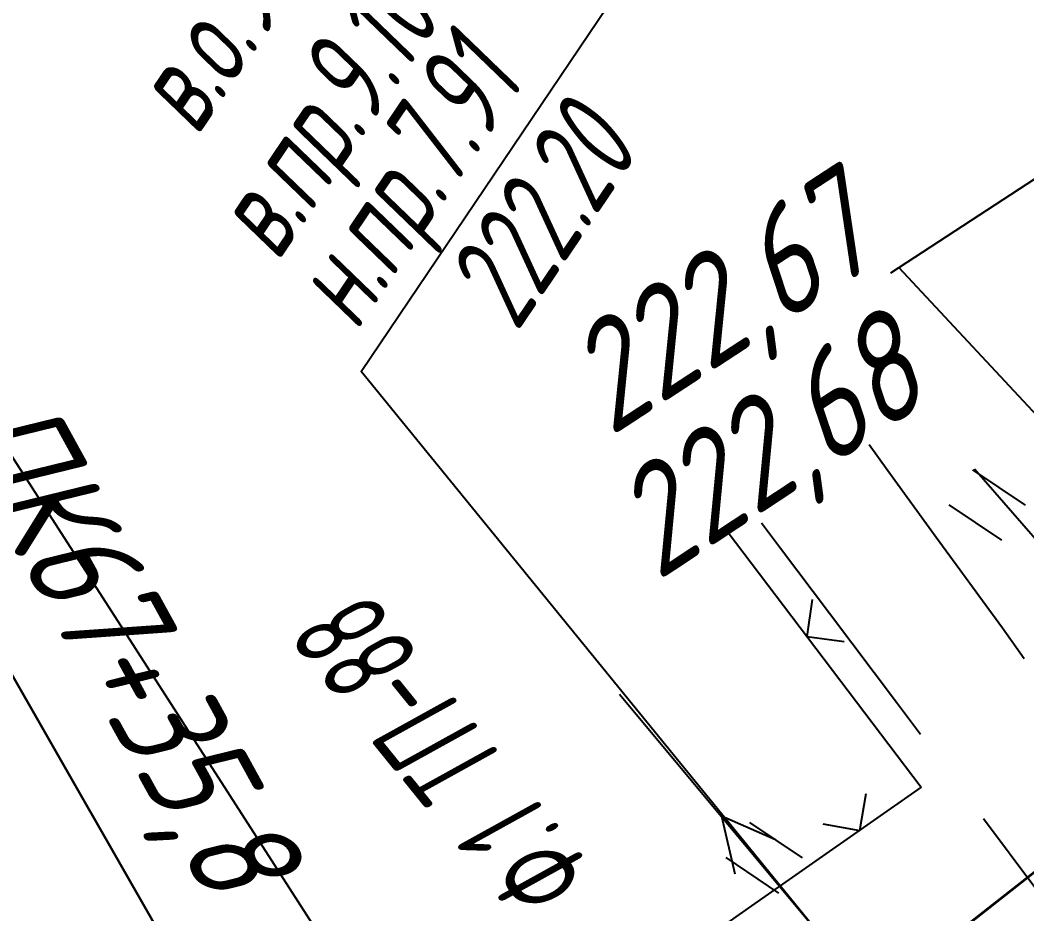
# Model space of a CAD drawing. Header units: millimetres. Extents: x -1799 to 6962, y -1020 to 4121.
# Drawn here: x 3801.66 to 3839.74, y 3161.85 to 3195.68 of the extents above; entities that cross this region are included whole.
import ezdxf
from ezdxf import colors
from ezdxf.entities.mleader import LeaderData, LeaderLine
from ezdxf.math import Vec2, Vec3

# ---------------------------------------------------------------- set-up
doc = ezdxf.new("R2010")
doc.units = ezdxf.units.MM
doc.linetypes.add('CONTI', pattern=[0])
doc.linetypes.add('DASHED', pattern=[0.75, 0.5, -0.25])
for name, color, linetype, lineweight in [('10', 1, 'Continuous', 35), ('ОСЬ_ВЕРХ_ПОКРЫТИЯ_ОСЬ', 1, 'Continuous', 30), ('Отметки', 5, 'Continuous', 30), ('Привязка', 250, 'Continuous', 35)]:
    doc.layers.add(name, color=color, linetype=linetype, lineweight=lineweight)
for name, color, linetype in [('NAD_MDEFAULT', 7, 'CONTI'), ('PI_OTDEFAULT', 172, 'CONTI'), ('PLN_O', 7, 'CONTI'), ('SIT_LDEFAULT', 7, 'CONTI'), ('USLZNDEFAULT', 7, 'CONTI'), ('ZAPSKDEFAULT', 7, 'CONTI'), ('разметка', 7, 'Continuous')]:
    doc.layers.add(name, color=color, linetype=linetype)
doc.styles.add('eskd', font='spds.shx', dxfattribs={"width": 1.2, "oblique": 15})
doc.styles.add('ГОСТ', font='', dxfattribs={"oblique": 15, "height": 4})
doc.styles.get('ГОСТ').set_extended_font_data('GOST type A')

# ---------------------------------------------------------------- blocks, each defined once
blk = doc.blocks.new('BL_2011')
at = {"color": 0}
for p, q in [((0, 0), (0, 2.4)), ((1.6, 0), (1.6, 2.4))]:
    blk.add_line(p, q, dxfattribs=at)
blk = doc.blocks.new('_None')

msp = doc.modelspace()

# ---------------------------------------------------------------- linework, layer by layer
at = {"linetype": 'Continuous'}
msp.add_lwpolyline([(3833.233307427328, 3159.436943767046), (3814.553178666692, 3182.372745176231), (3823.887601540026, 3196.211596192245)], dxfattribs=at)
at = {"layer": '10'}
msp.add_line((3865.415964376481, 3183.363480734092), (3835.175964376258, 3159.613480734092), dxfattribs=at)
msp.add_lwpolyline([(4176.745964376556, 3239.013480734465), (4084.855964376426, 3313.423480734614), (4057.975964376537, 3329.563480734279), (4019.375964376444, 3329.6234807348), (3936.715964376295, 3248.363480734092), (3926.015964376575, 3237.943480734167), (3910.375964376444, 3221.023480734241), (3904.395964376463, 3216.033480734949), (3903.4359643765, 3217.18348073439), (3897.325964376631, 3211.693480734167), (3879.655964376705, 3196.103480734316), (3865.415964376481, 3183.363480734092), (3835.175964376258, 3159.613480734092), (3818.805964376612, 3151.023480734241), (3809.915964376481, 3145.073480734986), (3786.275964376351, 3129.213480734651), (3751.805964376612, 3114.223480734428), (3724.9359643765, 3097.063480734279)], dxfattribs=at)
at = {"layer": 'SIT_LDEFAULT', "color": 7}
for p, q in [((3799.92893237639, 3181.367299735931), (3820.961700376423, 3148.629212735606)), ((3833.771700376421, 3179.609215734911), (3834.481700376442, 3178.629212735606)), ((3834.481700376442, 3178.629212735606), (3836.3117003764, 3176.109215734911)), ((3837.751700376402, 3178.689217735467), (3846.571700376409, 3168.559212735307)), ((3828.401700376426, 3176.339211735328), (3835.741700376451, 3166.639214735863)), ((3829.701700376414, 3176.649216735189), (3830.421700376444, 3175.689217735467)), ((3836.3117003764, 3176.109215734911), (3838.8117003764, 3172.669213734952)), ((3830.421700376444, 3175.689217735467), (3832.271700376421, 3173.229210735683)), ((3831.611700376447, 3173.749215735507), (3831.421700376444, 3172.349213735585)), ((3832.271700376421, 3173.229210735683), (3834.801700376449, 3169.859215734911)), ((3838.8117003764, 3172.669213734952), (3839.641700376416, 3171.51921173503)), ((3831.421700376444, 3172.349213735585), (3832.821700376409, 3172.159211734695)), ((3824.331700376419, 3170.169213734952), (3833.301700376449, 3159.399216735189)), ((3834.801700376449, 3169.859215734911), (3835.711700376423, 3168.649216735189)), ((3824.971700376433, 3169.399216735189), (3829.451700376414, 3164.01921173503)), ((3835.741700376451, 3166.639214735863), (3829.321700376409, 3162.149216735189)), ((3833.421700376444, 3165.009217735765), (3833.661700376435, 3166.409211734695)), ((3832.661700376435, 3160.169213734952), (3828.181700376395, 3165.549218735111)), ((3828.181700376395, 3165.549218735111), (3828.691700376405, 3163.369217735169)), ((3830.231700376442, 3164.649216735189), (3828.181700376395, 3165.549218735111)), ((3832.021700376421, 3165.259217735765), (3833.421700376444, 3165.009217735765)), ((3838.091700376428, 3165.45921473523), (3840.081700376419, 3162.809212735307)), ((3829.321700376409, 3162.149216735189), (3816.491700376451, 3153.179215735209))]:
    msp.add_line(p, q, dxfattribs=at)
at = {"layer": 'ОСЬ_ВЕРХ_ПОКРЫТИЯ_ОСЬ'}
msp.add_lwpolyline([(3801.348082286198, 3129.128316868481), (3803.079568919677, 3130.067283335527), (3804.808558531522, 3131.010839737405), (3806.534913175923, 3131.959208423656), (3808.258493012816, 3132.912610656967), (3809.979156222844, 3133.871266551701), (3811.696758923188, 3134.835395020817), (3813.411155084914, 3135.80521369112), (3815.122196449791, 3136.780938859482), (3816.829732449531, 3137.762785417412), (3818.533610125023, 3138.750966775616), (3820.233674047175, 3139.745694811841), (3821.929766238211, 3140.74717978054), (3822.776272850586, 3141.250521359419), (3823.621726094609, 3141.755630250474), (3824.466105472131, 3142.262532249478), (3825.3093903114, 3142.771253032063), (3825.3093903114, 3142.771253032063, 0.031738218015), (3872.173997012325, 3175.341827822303)], format="xyb", dxfattribs=at)
at = {"layer": 'Привязка', "lineweight": 30, "ltscale": 7}
msp.add_lwpolyline([(3817.765736590207, 3142.187925560785), (3793.83722159541, 3184.022054905457)], dxfattribs=at)
at = {"layer": 'разметка', "linetype": 'DASHED', "lineweight": 30, "ltscale": 14}
msp.add_arc((3592.124579856647, 3528.295369535138), 450.560497226965, 303.1020326300031, 309.4592190075912, dxfattribs=at)

# ---------------------------------------------------------------- block references
at = {"layer": 'USLZNDEFAULT', "color": 7, "rotation": 56}
msp.add_blockref('BL_2011', (3838.79170037644, 3175.989212735009), dxfattribs=at)
at = {"layer": 'ZAPSKDEFAULT', "color": 7, "rotation": 56}
msp.add_blockref('BL_2011', (3830.351700376437, 3162.639214735863), dxfattribs=at)

# ---------------------------------------------------------------- texts
at = {"layer": 'NAD_MDEFAULT', "color": 7, "style": 'eskd', "oblique": 10, "width": 0.8}
for s, p in [('в.о.9.88', (3808.339005376396, 3191.220428735402)), ('в.пр.9.10', (3811.386814376407, 3186.469622735319)), ('н.пр.7.91', (3814.379443376392, 3183.859757735779))]:
    msp.add_text(s, height=3.5, rotation=56, dxfattribs=at).set_placement(p)
at = {"layer": 'PI_OTDEFAULT', "color": 172, "style": 'eskd', "oblique": 10, "width": 0.8}
msp.add_text('222.20', height=3.5, rotation=56, dxfattribs=at).set_placement((3820.452158376409, 3183.833549735521))
at = {"layer": 'PLN_O', "style": 'eskd', "oblique": 10, "width": 0.8}
msp.add_text('Ф.1 ТП-88', height=3.5, rotation=128.981188, dxfattribs=at).set_placement((3823.602936376419, 3163.260270735634))
at = {"layer": 'Отметки', "color": 0, "style": 'ГОСТ', "oblique": 15}
msp.add_text('222,68', height=4, rotation=33.49451777858648, dxfattribs=at).set_placement((3825.757386354971, 3174.417580224027, 126.574))
at = {"layer": 'Привязка', "lineweight": 30, "ltscale": 7, "style": 'ГОСТ', "oblique": 15}
msp.add_text('ПК67+35,8', height=4, rotation=298.7675899896498, dxfattribs=at).set_placement((3799.013157584102, 3180.015291403432))

# ---------------------------------------------------------------- leaders
at = {"layer": 'Отметки', "ltscale": 0.2}
ml = msp.add_multileader_mtext('Standard', dxfattribs=at)
ml.set_content('222,67', color=256, style='ГОСТ')
ml.set_leader_properties()
ml.set_arrow_properties(name='NONE')
ml.build(insert=Vec2(0, 0))
ml.multileader.update_dxf_attribs({"text_left_attachment_type": 6, "text_right_attachment_type": 6, "dogleg_length": 0.36, "arrow_head_size": 2})
ctx = ml.context
ctx.base_point, ctx.arrow_head_size, ctx.landing_gap_size, ctx.plane_origin, ctx.plane_x_axis, ctx.plane_y_axis = Vec3(3817.115190253015, 3174.68244927704), 2, 0, Vec3(3881.472357421046, 3140.632243478124), Vec3(0.8369424170153551, 0.547290956074094), Vec3(-0.547290956074094, 0.8369424170153551)
ctx.left_attachment, ctx.right_attachment, ctx.text_align_type = 6, 6, 2
notes = []
notes.append((ctx, [(1, (1, 1, 0), (3834.89295243921, 3186.307631925133), (-0.836942417015355, -0.5472909560740937), 0.3600000000000004, [(0, [(3856.421839834986, 3163.228013360326)], 0, [])])]))
ctx.mtext.insert, ctx.mtext.text_direction, ctx.mtext.rotation, ctx.mtext.alignment, ctx.mtext.line_spacing_style, ctx.mtext.flow_direction = Vec3(3832.073880050224, 3189.96090124586), Vec3(0.8369424170153549, 0.5472909560740938), 0.5791239650394416, 3, 2, 5
for ctx, leaders in notes:
    for number, flags, end, landing, length, lines in leaders:
        leader = LeaderData()
        leader.index, (leader.has_last_leader_line, leader.has_dogleg_vector, leader.attachment_direction) = number, flags
        leader.last_leader_point, leader.dogleg_vector, leader.dogleg_length = Vec3(end), Vec3(landing), length
        for number, points, colour, breaks in lines:
            line = LeaderLine()
            line.index, line.vertices, line.color, line.breaks = number, Vec3.list(points), colors.encode_raw_color(colour), breaks
            leader.lines.append(line)
        ctx.leaders.append(leader)

doc.saveas('drawing.dxf')
